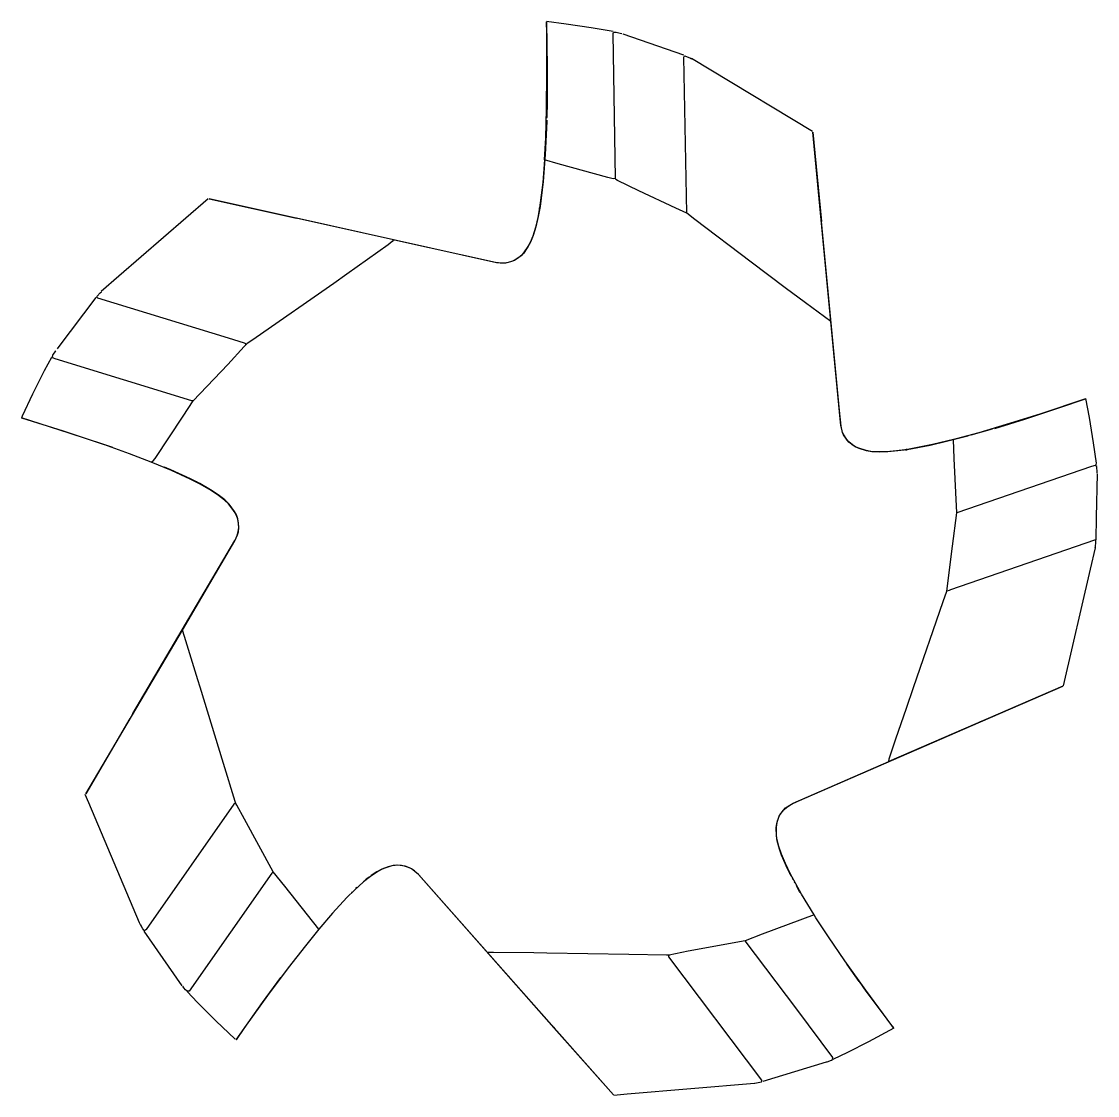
# Model space of a CAD drawing. Header units: millimetres. Extents: x -3.41 to 3.52, y -3.52 to 3.4.
import ezdxf

# ---------------------------------------------------------------- set-up
doc = ezdxf.new("R2010")
doc.units = ezdxf.units.MM
doc.linetypes.add('CONTN', pattern=[0])
doc.layers.add('FOREGROUND_LINES', color=7, linetype='CONTN')

msp = doc.modelspace()

# ---------------------------------------------------------------- linework, layer by layer
at = {"layer": 'FOREGROUND_LINES', "color": 241, "flags": 128}
for points in [[(-0.0438, 2.5078), (-0.0364, 2.6495), (-0.0305, 2.8344), (-0.0281, 3.069), (-0.0298, 3.3263), (-0.0306, 3.3973), (-0.0268, 3.1059), (-0.028, 2.8734), (-0.0295, 2.7876), (-0.0281, 2.7803), (-0.028, 2.7803)], [(0.399, 3.3338), (0.2574, 3.3585), (0.0944, 3.383), (-0.0306, 3.399)], [(0.4132, 2.3873), (0.3974, 3.3228), (0.3985, 3.3266), (0.4043, 3.331), (0.4168, 3.3296), (0.4518, 3.3213), (0.4538, 3.3194)], [(0.4132, 2.3873), (0.3985, 2.3859), (0.3629, 2.3946), (0.0433, 2.4832), (-0.0438, 2.5078)], [(-2.3078, 0.9553), (-2.3168, 0.9564), (-3.1975, 1.2254), (-3.2081, 1.2296), (-3.2138, 1.2388), (-3.2137, 1.2422), (-3.2108, 1.249), (-3.1929, 1.2778), (-3.1916, 1.2785)], [(-3.4117, 0.8451), (-3.4075, 0.8597), (-3.3413, 0.9998), (-3.2646, 1.1506), (-3.2186, 1.2364)], [(-2.5782, 0.5612), (-2.5657, 0.5694), (-2.5533, 0.5844), (-2.3729, 0.8561), (-2.3078, 0.9553)], [(2.8563, 0.7781), (2.8563, 0.7781), (3.0504, 0.8383), (3.2764, 0.9126), (3.4415, 0.9692), (3.1531, 0.8727), (2.9292, 0.8022), (2.7531, 0.7505), (2.6081, 0.711), (2.5914, 0.7068)], [(3.503, 0.5396), (3.5099, 0.5461), (3.5121, 0.5531), (3.4932, 0.6855), (3.4662, 0.8481), (3.4431, 0.9697)], [(-2.5782, 0.5612), (-2.7175, 0.6142), (-2.8837, 0.6739), (-3.1055, 0.7484), (-3.3527, 0.8268), (-3.4134, 0.8456), (-3.1451, 0.7624), (-2.9258, 0.6902), (-2.8283, 0.6566)], [(2.6119, 0.2332), (2.5962, 0.5848), (2.5914, 0.7068)], [(3.5159, 0.4896), (3.5173, 0.4969), (3.5139, 0.5308), (3.5133, 0.5319), (3.5025, 0.5384), (3.4801, 0.5318), (2.6119, 0.2332)], [(-1.792, -2.0777), (-1.8003, -2.0875), (-2.3328, -2.8467), (-2.3456, -2.8468), (-2.3561, -2.8386), (-2.3679, -2.825), (-2.3739, -2.8155)], [(-1.4976, -2.4477), (-1.7168, -2.1711), (-1.792, -2.0777)], [(1.6928, -2.3559), (1.3588, -2.4801), (1.2484, -2.5218)], [(2.1965, -3.0719), (2.2051, -3.0832), (2.1941, -3.0685), (2.025, -2.8399), (1.8904, -2.6511), (1.7855, -2.4979), (1.7043, -2.3741), (1.6928, -2.3559)], [(-1.4976, -2.4477), (-1.5849, -2.5557), (-1.6948, -2.697), (-1.828, -2.876), (-1.9759, -3.0818), (-2.0311, -3.1597), (-1.861, -2.9191), (-1.7432, -2.7584)], [(1.7733, -3.3026), (1.7766, -3.3022), (1.8051, -3.2907), (1.8109, -3.2863), (1.8143, -3.2738), (1.5817, -2.9641), (1.2484, -2.5218)], [(1.9836, -2.7848), (1.9059, -2.6763)], [(1.9842, -2.7857), (1.9836, -2.7848)], [(1.9842, -2.7857), (1.9836, -2.7848)], [(1.9842, -2.7857), (1.9836, -2.7848)], [(2.1954, -3.0704), (2.0291, -2.8475), (1.9842, -2.7857)], [(-2.0379, -3.1557), (-2.1625, -3.0373), (-2.2805, -2.9192), (-2.3463, -2.8498)], [(2.2062, -3.0846), (2.0438, -3.1726), (1.9078, -3.242), (1.8142, -3.2868)], [(2.1965, -3.0719), (2.1954, -3.0704)], [(2.1965, -3.0719), (2.1954, -3.0704)], [(2.1965, -3.0719), (2.1954, -3.0704)]]:
    msp.add_lwpolyline(points, dxfattribs=at)
at = {"layer": 'FOREGROUND_LINES', "color": 3, "flags": 128}
for points in [[(0.8541, 3.1816), (0.4622, 3.3178)], [(0.8721, 2.1641), (0.8546, 3.1688), (0.8575, 3.1776), (0.8605, 3.1785), (0.8965, 3.1635), (0.9024, 3.1597)], [(0.8721, 2.1641), (0.801, 2.1972), (0.5642, 2.3086), (0.4268, 2.3748), (0.416, 2.3813), (0.4132, 2.3873)], [(-2.9342, 1.6203), (-3.1784, 1.2974), (-3.1831, 1.2899)], [(-1.969, 1.3172), (-1.9692, 1.3225), (-1.9762, 1.3267), (-2.0791, 1.3587), (-2.9213, 1.6165), (-2.9272, 1.6225), (-2.9278, 1.6262), (-2.9263, 1.6292), (-2.9063, 1.6524), (-2.8981, 1.6579)], [(-1.969, 1.3172), (-1.978, 1.3056), (-2.0852, 1.1894), (-2.3078, 0.9553)], [(-1.9611, 1.323), (-1.9627, 1.3226)], [(-1.9611, 1.323), (-1.9627, 1.3226)], [(3.5123, 0.2065), (3.5184, 0.4864)], [(2.5474, -0.2707), (2.5836, 0.02), (2.6119, 0.2332)], [(3.5096, 0.0611), (3.5123, 0.2065)], [(3.5026, 0.0086), (3.5031, 0.0091), (3.5053, 0.0144), (3.5082, 0.0457), (3.5083, 0.0575), (3.5074, 0.0584), (3.4992, 0.0572), (2.5717, -0.2622), (2.5631, -0.2657), (2.5474, -0.2707)], [(-2.0324, -1.6385), (-2.0399, -1.6384), (-2.045, -1.6431), (-2.6099, -2.4506), (-2.6121, -2.453), (-2.618, -2.4565), (-2.6239, -2.4566), (-2.6313, -2.4464), (-2.6407, -2.4305), (-2.6448, -2.4192)], [(-1.792, -2.0777), (-1.976, -1.7396), (-2.0265, -1.6498), (-2.0324, -1.6385)], [(-2.3786, -2.8127), (-2.5885, -2.5102), (-2.6224, -2.4613)], [(1.2484, -2.5218), (0.8813, -2.5902), (0.7585, -2.6143)], [(1.3099, -3.4385), (1.3114, -3.4389), (1.3224, -3.4381), (1.3544, -3.4302), (1.3559, -3.4278), (1.3559, -3.4208), (0.7571, -2.6249), (0.756, -2.622), (0.7585, -2.6143)], [(1.7706, -3.3053), (1.3625, -3.4287)]]:
    msp.add_lwpolyline(points, dxfattribs=at)
at = {"layer": 'FOREGROUND_LINES', "color": 51, "flags": 128}
for points in [[(1.6834, 2.6906), (1.0278, 3.0854), (0.9032, 3.161)], [(1.8004, 1.4663), (1.6838, 2.6868), (1.7402, 2.1098)], [(-2.211, 2.2573), (-2.7863, 1.7581), (-2.8994, 1.6606)], [(-1.0173, 1.9917), (-2.2055, 2.2561), (-1.6411, 2.1318)], [(1.8004, 1.4663), (1.6383, 1.5868), (1.5071, 1.6845), (1.2881, 1.8487), (0.9253, 2.1228), (0.8721, 2.1641)], [(-1.0173, 1.9917), (-1.0251, 1.9811), (-1.0523, 1.9601), (-1.3182, 1.7722), (-1.4021, 1.7125), (-1.9021, 1.363), (-1.9611, 1.323)], [(-1.0105, 1.9902), (-1.0157, 1.9913)], [(-1.0105, 1.9902), (-1.0131, 1.9903), (-1.0157, 1.9913)], [(-1.9627, 1.3226), (-1.969, 1.3172)], [(3.299, -0.8793), (3.4732, -0.128), (3.5052, 0.008)], [(2.1751, -1.367), (2.1772, -1.3511), (2.2199, -1.2217), (2.2873, -1.024), (2.3326, -0.8901), (2.5239, -0.3362), (2.5474, -0.2707)], [(-2.7074, -1.083), (-2.7076, -1.0829), (-2.7146, -1.0903), (-2.9997, -1.5759), (-2.3773, -0.5212)], [(-2.0324, -1.6385), (-2.0378, -1.6258), (-2.1119, -1.3797), (-2.2622, -0.8892), (-2.2779, -0.8411), (-2.3642, -0.5625), (-2.3773, -0.5212)], [(2.7641, -1.1128), (3.2943, -0.8814), (2.1751, -1.367)], [(-2.6425, -2.428), (-2.653, -2.4068), (-2.9795, -1.6341), (-3.0024, -1.5805)], [(0.7585, -2.6143), (0.7412, -2.6156), (0.4998, -2.6103), (-0.0297, -2.6013), (-0.1121, -2.6009), (-0.3717, -2.5975), (-0.4113, -2.5972)], [(0.0157, -3.0825), (0.4002, -3.5159), (-0.4113, -2.5972)], [(1.3094, -3.4412), (0.4879, -3.5115), (0.403, -3.519)]]:
    msp.add_lwpolyline(points, dxfattribs=at)
at = {"layer": 'FOREGROUND_LINES', "color": 30, "flags": 128}
for points in [[(-0.0287, 2.7637), (-0.0299, 2.7559), (-0.0394, 2.5418), (-0.0526, 2.3676), (-0.0725, 2.2075), (-0.0842, 2.1433), (-0.0994, 2.0766), (-0.1167, 2.0204), (-0.1337, 1.978), (-0.1508, 1.9466), (-0.1804, 1.905), (-0.1901, 1.8943), (-0.2088, 1.8786), (-0.2381, 1.8603), (-0.2559, 1.853), (-0.2789, 1.8461), (-0.2991, 1.8424), (-0.3308, 1.8433), (-0.354, 1.8456), (-1.6411, 2.1318)], [(-1.6411, 2.1318), (-1.6411, 2.1318)], [(2.6844, 0.7291), (2.6751, 0.7265), (2.5452, 0.6933), (2.441, 0.6688), (2.2931, 0.6407), (2.2319, 0.6326), (2.1673, 0.6267), (2.1113, 0.6254), (2.0643, 0.6281), (2.0314, 0.6336), (1.983, 0.648), (1.9615, 0.6571), (1.9438, 0.6679), (1.9174, 0.6898), (1.905, 0.7033), (1.8831, 0.7371), (1.8768, 0.752), (1.8665, 0.7927), (1.8562, 0.8933), (1.7402, 2.1098)], [(1.7402, 2.1098), (1.7402, 2.1098)], [(2.839, 0.773), (2.8389, 0.773), (2.7015, 0.7338)], [(-2.7944, 0.6446), (-2.7944, 0.6446)], [(-2.7671, 0.6347), (-2.7671, 0.6347)], [(-2.7039, -1.0771), (-2.7035, -1.0751), (-2.6957, -1.0584), (-2.0383, 0.0563), (-2.0264, 0.0828), (-2.0166, 0.1115), (-2.0139, 0.1392), (-2.0148, 0.1702), (-2.0221, 0.2022), (-2.0291, 0.2219), (-2.0408, 0.2436), (-2.0764, 0.2904), (-2.1043, 0.3174), (-2.1459, 0.3503), (-2.1951, 0.3827), (-2.2647, 0.4226), (-2.3239, 0.4524), (-2.4505, 0.5108), (-2.4923, 0.5283)], [(2.7641, -1.1128), (2.765, -1.1086)], [(1.5446, -2.1055), (1.5425, -2.1017), (1.5124, -2.0394), (1.4836, -1.9719), (1.4691, -1.9313), (1.455, -1.8784), (1.4501, -1.8471), (1.4489, -1.7928), (1.4517, -1.7674), (1.4585, -1.7445), (1.4682, -1.7205), (1.4795, -1.7019), (1.4994, -1.6761), (1.5161, -1.6618), (1.5467, -1.6422), (1.5846, -1.6244), (2.7641, -1.1128)], [(0.0157, -3.0825), (-0.8558, -2.0962), (-0.8786, -2.0757), (-0.9, -2.0598), (-0.9138, -2.0526), (-0.9463, -2.0413), (-0.9649, -2.0378), (-0.9946, -2.0357), (-1.0191, -2.0377), (-1.0503, -2.0457), (-1.0914, -2.0609), (-1.1253, -2.0789), (-1.1605, -2.1021)], [(-1.1743, -2.1122), (-1.1795, -2.1162), (-1.197, -2.13)], [(1.5567, -2.1279), (1.5545, -2.1238)], [(1.5689, -2.1501), (1.5665, -2.1457)], [(-1.2507, -2.1768), (-1.2553, -2.181), (-1.2616, -2.1866)], [(1.6029, -2.2115), (1.5997, -2.2057), (1.5786, -2.1676)], [(0.0202, -3.0819), (0.0157, -3.0825)]]:
    msp.add_lwpolyline(points, dxfattribs=at)
at = {"layer": 'FOREGROUND_LINES', "color": 1, "flags": 128}
for points in [[(-0.0438, 2.5078), (-0.0553, 2.3611), (-0.0756, 2.1999), (-0.0876, 2.1358), (-0.1026, 2.0715), (-0.1197, 2.0168), (-0.1361, 1.9765), (-0.1507, 1.949), (-0.1794, 1.9086), (-0.1955, 1.8904), (-0.2073, 1.8807), (-0.2321, 1.8645), (-0.2496, 1.8555), (-0.2636, 1.8506), (-0.2962, 1.8425), (-0.319, 1.842), (-0.3591, 1.846), (-1.0105, 1.9902)], [(-0.0778, 2.1851), (-0.0777, 2.1856), (-0.0778, 2.1851)], [(-0.0772, 2.1847), (-0.0771, 2.1853), (-0.0772, 2.1847)], [(-0.0769, 2.1918), (-0.0767, 2.1927), (-0.0769, 2.1918)], [(-0.0767, 2.1917), (-0.0765, 2.1928), (-0.0767, 2.1917)], [(-0.0766, 2.1843), (-0.0741, 2.199), (-0.0746, 2.1962)], [(-0.0766, 2.1843), (-0.0746, 2.1962)], [(-0.0764, 2.1925), (-0.0763, 2.1933), (-0.0764, 2.1925)], [(-0.0761, 2.1958), (-0.0759, 2.1972), (-0.0761, 2.1958)], [(-0.0761, 2.1925), (-0.0759, 2.1938), (-0.0761, 2.1925)], [(-0.076, 2.1954), (-0.0754, 2.1991), (-0.076, 2.1954)], [(-0.0758, 2.1956), (-0.0756, 2.1971), (-0.0758, 2.1956)], [(-0.0756, 2.1959), (-0.0754, 2.1972), (-0.0756, 2.1959)], [(-0.0756, 2.1943), (-0.0755, 2.1947), (-0.0756, 2.1943)], [(-0.0754, 2.1961), (-0.0752, 2.1972), (-0.0754, 2.1961)], [(-0.0753, 2.1958), (-0.0747, 2.199), (-0.0753, 2.1958)], [(-0.0751, 2.196), (-0.0749, 2.1971), (-0.0751, 2.196)], [(-0.0749, 2.1962), (-0.0747, 2.1971), (-0.0749, 2.1962)], [(-0.0747, 2.1963), (-0.0746, 2.1971), (-0.0747, 2.1963)], [(-0.0743, 2.1965), (-0.0744, 2.1964), (-0.074, 2.1985), (-0.0743, 2.1965)], [(-1.0157, 1.9913), (-1.0173, 1.9917)], [(-0.2937, 1.8421), (-0.2952, 1.8419)], [(-0.2937, 1.8421), (-0.2952, 1.8419)], [(-0.2937, 1.8421), (-0.2952, 1.8419)], [(-0.2937, 1.8421), (-0.2952, 1.8419)], [(-0.2952, 1.842), (-0.2952, 1.842)], [(-0.2952, 1.842), (-0.2952, 1.842)], [(-0.2952, 1.842), (-0.2952, 1.842)], [(-0.2952, 1.842), (-0.2952, 1.842)], [(-0.2952, 1.842), (-0.2952, 1.842)], [(-0.2952, 1.842), (-0.2952, 1.842)], [(-0.2952, 1.842), (-0.2952, 1.8419)], [(-0.2952, 1.8419), (-0.2952, 1.8419)], [(-0.2952, 1.8419), (-0.2952, 1.8419)], [(-0.2952, 1.8419), (-0.2952, 1.8419)], [(-0.2952, 1.8419), (-0.2952, 1.8419)], [(-0.2952, 1.8419), (-0.2952, 1.8419)], [(-0.2952, 1.8419), (-0.2952, 1.8419)], [(-0.2952, 1.8419), (-0.2949, 1.842), (-0.2952, 1.8419)], [(-0.2952, 1.8419), (-0.2949, 1.842), (-0.2952, 1.8419)], [(-0.2952, 1.8419), (-0.2952, 1.8419)], [(-0.2952, 1.8419), (-0.2952, 1.8419)], [(-0.2952, 1.8419), (-0.2952, 1.8419)], [(-0.2952, 1.8419), (-0.2952, 1.8419)], [(-0.2952, 1.8419), (-0.2952, 1.8419)], [(-0.2952, 1.8419), (-0.2952, 1.8419)], [(-0.2952, 1.8419), (-0.2952, 1.8419)], [(-0.2952, 1.8419), (-0.2952, 1.8419)], [(-0.2952, 1.8419), (-0.2952, 1.8419)], [(-0.2952, 1.8419), (-0.2952, 1.8419)], [(-0.2952, 1.8419), (-0.2952, 1.8419)], [(-0.2952, 1.8419), (-0.2952, 1.8419)], [(-0.2952, 1.8419), (-0.2952, 1.8419)], [(-0.2952, 1.8419), (-0.2952, 1.8419)], [(-0.2952, 1.8419), (-0.2952, 1.8419)], [(-0.2952, 1.8419), (-0.2952, 1.8419)], [(-0.2952, 1.8419), (-0.2952, 1.8419)], [(-0.2952, 1.8419), (-0.2952, 1.8419)], [(-0.2952, 1.8419), (-0.2952, 1.8419)], [(-0.2952, 1.8419), (-0.2952, 1.8419)], [(-0.2952, 1.8419), (-0.2952, 1.8419)], [(-0.2952, 1.8419), (-0.2952, 1.8419)], [(-0.2952, 1.8419), (-0.2952, 1.8419)], [(-0.2952, 1.8419), (-0.2952, 1.8419)], [(-0.2952, 1.8419), (-0.2952, 1.8419)], [(-0.2952, 1.8419), (-0.2952, 1.8419)], [(-0.2952, 1.8419), (-0.2952, 1.8419)], [(-0.2952, 1.8419), (-0.2952, 1.8419)], [(-0.2952, 1.8419), (-0.2952, 1.8419)], [(-0.2952, 1.8419), (-0.2952, 1.8419)], [(-0.2952, 1.8419), (-0.2952, 1.8419)], [(-0.2952, 1.8419), (-0.2952, 1.8419)], [(-0.2952, 1.8419), (-0.2952, 1.8419)], [(-0.2952, 1.8419), (-0.2952, 1.8419)], [(-0.2952, 1.8419), (-0.2952, 1.8419)], [(-0.2952, 1.8419), (-0.2952, 1.8419)], [(-0.2952, 1.8419), (-0.2952, 1.8419)], [(-0.2952, 1.8419), (-0.2952, 1.8419)], [(-0.2952, 1.8419), (-0.2952, 1.8419)], [(-0.2952, 1.8419), (-0.2952, 1.8419)], [(-0.2952, 1.8419), (-0.2952, 1.8419)], [(-0.2952, 1.8419), (-0.2952, 1.8419)], [(-0.2952, 1.8419), (-0.2952, 1.8419)], [(-0.2952, 1.8419), (-0.2952, 1.8419)], [(-0.2952, 1.8419), (-0.2952, 1.8419)], [(-0.2952, 1.8419), (-0.2952, 1.8419)], [(-0.2952, 1.8419), (-0.2952, 1.8419)], [(-0.2952, 1.8419), (-0.2952, 1.8419)], [(-0.2952, 1.8419), (-0.2952, 1.8419)], [(-0.2952, 1.8419), (-0.2952, 1.8419)], [(-0.2952, 1.8419), (-0.2952, 1.8419)], [(-0.2952, 1.8419), (-0.2952, 1.8419)], [(-0.2952, 1.8419), (-0.2952, 1.8419)], [(-0.2952, 1.8419), (-0.2952, 1.8419)], [(-0.2952, 1.8419), (-0.2952, 1.8419)], [(-0.2952, 1.8419), (-0.2952, 1.8419)], [(-0.2952, 1.8419), (-0.2952, 1.8419)], [(-0.2952, 1.8419), (-0.2952, 1.8419)], [(-0.2952, 1.8419), (-0.2952, 1.8419)], [(-0.2952, 1.8419), (-0.2952, 1.8419)], [(-0.2952, 1.8419), (-0.2952, 1.8419)], [(-0.2952, 1.8419), (-0.2952, 1.8419)], [(-0.2952, 1.8419), (-0.2952, 1.8419)], [(-0.2952, 1.8419), (-0.2952, 1.8419)], [(-0.2952, 1.8419), (-0.2952, 1.8419)], [(-0.2952, 1.8419), (-0.2952, 1.8419)], [(-0.2952, 1.8419), (-0.2952, 1.8419)], [(-0.2952, 1.8419), (-0.2952, 1.8419)], [(-0.2952, 1.8419), (-0.2952, 1.8419)], [(-0.2952, 1.8419), (-0.2952, 1.8419)], [(-0.2952, 1.8419), (-0.2952, 1.8419)], [(-0.2952, 1.8419), (-0.2952, 1.8419)], [(-0.2952, 1.8419), (-0.2952, 1.8419)], [(-0.2952, 1.8419), (-0.2952, 1.8419)], [(-0.2952, 1.8419), (-0.2952, 1.8419)], [(-0.2952, 1.8419), (-0.2952, 1.8419)], [(-0.2952, 1.8419), (-0.2952, 1.8419)], [(-0.2952, 1.8419), (-0.2952, 1.8419)], [(-0.2952, 1.8419), (-0.2952, 1.8419)], [(-0.2952, 1.8419), (-0.2952, 1.8419)], [(-0.2952, 1.8419), (-0.2952, 1.8419)], [(-0.2952, 1.8419), (-0.2952, 1.8419)], [(-0.2952, 1.8419), (-0.2952, 1.8419)], [(-0.2952, 1.8419), (-0.2952, 1.8419)], [(-0.2952, 1.8419), (-0.2952, 1.8419)], [(-0.2952, 1.8419), (-0.2952, 1.8419)], [(-0.2952, 1.8419), (-0.2952, 1.8419)], [(-0.2952, 1.8419), (-0.2952, 1.8419)], [(-0.2952, 1.8419), (-0.2952, 1.8419)], [(-0.2952, 1.8419), (-0.2952, 1.8419)], [(-0.2952, 1.8419), (-0.2952, 1.8419)], [(-0.2952, 1.8419), (-0.2952, 1.8419)], [(-0.2952, 1.8419), (-0.2952, 1.8419)], [(-0.2952, 1.8419), (-0.2952, 1.8419)], [(-0.2952, 1.8419), (-0.2952, 1.8419)], [(-0.2952, 1.8419), (-0.2952, 1.8419)], [(-0.2952, 1.8419), (-0.2952, 1.8419)], [(-0.2952, 1.8419), (-0.2952, 1.8419)], [(-0.2952, 1.8419), (-0.2952, 1.8419)], [(-0.2952, 1.8419), (-0.2952, 1.8419)], [(-0.2952, 1.8419), (-0.2952, 1.8419)], [(-0.2952, 1.8419), (-0.2952, 1.8419)], [(-0.2952, 1.8419), (-0.2952, 1.8419)], [(-0.2952, 1.8419), (-0.2952, 1.8419)], [(-0.2952, 1.8419), (-0.2952, 1.8419)], [(-0.2952, 1.8419), (-0.2952, 1.8419)], [(-0.2952, 1.8419), (-0.2952, 1.8419)], [(-0.2952, 1.8419), (-0.2952, 1.8419)], [(-0.2952, 1.8419), (-0.2952, 1.8419)], [(-0.2952, 1.8419), (-0.2952, 1.8419)], [(-0.2952, 1.8419), (-0.2952, 1.8419)], [(-0.2952, 1.8419), (-0.2952, 1.8419)], [(-0.2952, 1.8419), (-0.2952, 1.8419)], [(-0.2952, 1.8419), (-0.2952, 1.8419)], [(-0.2952, 1.8419), (-0.2952, 1.8419)], [(-0.2952, 1.8419), (-0.2952, 1.8419)], [(-0.2952, 1.8419), (-0.2952, 1.8419)], [(-0.2952, 1.8419), (-0.2952, 1.8419)], [(-0.2952, 1.8419), (-0.2952, 1.8419)], [(-0.2952, 1.8419), (-0.2952, 1.8419)], [(2.5914, 0.7068), (2.4546, 0.6738), (2.2942, 0.6428), (2.2234, 0.6335), (2.1599, 0.628), (2.1046, 0.6272), (2.0587, 0.6303), (2.0289, 0.6353), (1.9808, 0.6499), (1.9598, 0.6592), (1.9401, 0.6715), (1.9158, 0.6924), (1.9028, 0.7064), (1.8833, 0.7367), (1.876, 0.7531), (1.8655, 0.797), (1.8564, 0.8839), (1.8004, 1.4663)], [(1.8769, 0.7492), (1.8768, 0.7492)], [(1.8768, 0.7492), (1.8768, 0.7492)], [(1.8768, 0.7492), (1.8768, 0.7492)], [(1.8768, 0.7492), (1.8768, 0.7492)], [(1.8768, 0.7492), (1.8768, 0.7492)], [(1.8768, 0.7492), (1.8768, 0.7492)], [(1.8768, 0.7492), (1.8768, 0.7492)], [(1.8768, 0.7492), (1.8768, 0.7492)], [(1.8768, 0.7492), (1.8768, 0.7491)], [(1.8768, 0.7491), (1.8768, 0.7491)], [(1.8768, 0.7491), (1.8768, 0.7491)], [(1.8768, 0.7491), (1.8768, 0.7491)], [(1.8768, 0.7491), (1.8768, 0.7491)], [(1.8768, 0.7491), (1.8768, 0.7491)], [(1.8768, 0.7491), (1.8768, 0.7491)], [(1.8768, 0.7491), (1.8768, 0.7491)], [(1.8768, 0.7491), (1.8768, 0.7491)], [(1.8768, 0.7491), (1.8768, 0.7491)], [(1.8768, 0.7491), (1.8768, 0.7491)], [(1.8768, 0.7491), (1.8768, 0.7491)], [(1.8768, 0.7491), (1.8768, 0.7491)], [(1.8768, 0.7491), (1.8768, 0.7491)], [(1.8768, 0.7491), (1.8768, 0.7491)], [(1.8768, 0.7491), (1.8768, 0.7491)], [(1.8768, 0.7491), (1.8768, 0.7491)], [(1.8768, 0.7491), (1.8768, 0.7491)], [(1.8768, 0.7491), (1.8768, 0.7491)], [(1.8768, 0.7491), (1.8768, 0.7491)], [(1.8768, 0.7491), (1.8768, 0.7491)], [(1.8768, 0.7491), (1.8768, 0.7491)], [(1.8768, 0.7491), (1.8768, 0.7491)], [(1.8768, 0.7491), (1.8768, 0.7491)], [(1.8768, 0.7491), (1.8768, 0.7491)], [(1.8768, 0.7491), (1.8768, 0.7491)], [(1.8768, 0.7491), (1.8768, 0.7491)], [(1.8768, 0.7491), (1.8768, 0.7491)], [(1.8768, 0.7491), (1.8768, 0.7491)], [(1.8774, 0.7474), (1.8769, 0.7493)], [(1.8769, 0.7493), (1.8769, 0.7493)], [(1.8769, 0.7493), (1.8769, 0.7493)], [(1.8769, 0.7493), (1.8769, 0.7493)], [(1.8769, 0.7493), (1.8769, 0.7493)], [(1.8769, 0.7493), (1.8769, 0.7493)], [(1.8769, 0.7493), (1.8769, 0.7493)], [(1.8769, 0.7493), (1.8769, 0.7493)], [(1.8769, 0.7493), (1.8769, 0.7493)], [(1.8769, 0.7493), (1.8769, 0.7493)], [(1.8769, 0.7493), (1.8769, 0.7493)], [(1.8769, 0.7493), (1.8769, 0.7493)], [(1.8769, 0.7493), (1.8769, 0.7493)], [(1.8769, 0.7493), (1.8769, 0.7493)], [(1.8769, 0.7493), (1.8769, 0.7493)], [(1.8769, 0.7493), (1.8769, 0.7493)], [(1.8769, 0.7493), (1.8769, 0.7493)], [(1.8769, 0.7493), (1.8769, 0.7493)], [(1.8769, 0.7493), (1.8769, 0.7493)], [(1.8769, 0.7493), (1.8769, 0.7493)], [(1.8769, 0.7493), (1.8769, 0.7492)], [(1.8769, 0.7492), (1.8769, 0.7492)], [(1.8769, 0.7492), (1.8769, 0.7492)], [(1.8769, 0.7492), (1.8769, 0.7492)], [(1.8769, 0.7492), (1.8769, 0.7492)], [(1.8769, 0.7492), (1.8769, 0.7492)], [(1.8769, 0.7492), (1.8769, 0.7492)], [(1.8769, 0.7492), (1.8769, 0.7492)], [(1.8769, 0.7492), (1.8769, 0.7492)], [(1.8769, 0.7492), (1.8769, 0.7492)], [(1.8769, 0.7492), (1.8769, 0.7492)], [(1.8769, 0.7492), (1.8769, 0.7492)], [(1.8769, 0.7492), (1.8769, 0.7492)], [(1.8769, 0.7492), (1.8769, 0.7492)], [(1.8769, 0.7492), (1.8769, 0.7492)], [(1.8769, 0.7492), (1.8769, 0.7492)], [(1.8769, 0.7492), (1.8769, 0.7492)], [(1.8769, 0.7492), (1.8769, 0.7492)], [(1.8769, 0.7492), (1.8769, 0.7492)], [(1.8769, 0.7492), (1.8769, 0.7492)], [(1.8769, 0.7492), (1.8769, 0.7492)], [(1.8769, 0.7492), (1.8769, 0.7492)], [(1.8769, 0.7492), (1.8769, 0.7492)], [(1.8769, 0.7492), (1.8769, 0.7492)], [(1.8769, 0.7492), (1.8769, 0.7492)], [(1.8769, 0.7492), (1.8769, 0.7492)], [(1.8769, 0.7492), (1.8769, 0.7492)], [(1.8775, 0.7474), (1.877, 0.7493)], [(1.8774, 0.7474), (1.877, 0.7493)], [(1.877, 0.7493), (1.877, 0.7493)], [(1.8774, 0.7474), (1.8774, 0.7474)], [(1.8774, 0.7474), (1.8774, 0.7474)], [(1.8774, 0.7474), (1.8774, 0.7474)], [(1.8774, 0.7474), (1.8774, 0.7474)], [(1.8775, 0.7473), (1.8775, 0.7474)], [(1.8775, 0.7474), (1.8775, 0.7474)], [(1.8775, 0.7474), (1.8775, 0.7474)], [(1.8775, 0.7474), (1.8775, 0.7474)], [(1.8775, 0.7474), (1.8775, 0.7474)], [(1.8775, 0.7474), (1.8775, 0.7474)], [(1.8775, 0.7474), (1.8775, 0.7474)], [(1.8775, 0.7474), (1.8775, 0.7474)], [(1.8776, 0.7473), (1.8775, 0.7473)], [(1.8775, 0.7473), (1.8775, 0.7473)], [(1.8775, 0.7473), (1.8775, 0.7473)], [(1.8775, 0.7473), (1.8775, 0.7473)], [(1.8775, 0.7473), (1.8775, 0.7473)], [(1.8775, 0.7473), (1.8775, 0.7473)], [(1.8775, 0.7473), (1.8775, 0.7473)], [(1.8775, 0.7473), (1.8775, 0.7473)], [(1.8775, 0.7473), (1.8775, 0.7473)], [(1.8775, 0.7473), (1.8775, 0.7473)], [(1.8775, 0.7473), (1.8775, 0.7473)], [(1.8775, 0.7473), (1.8775, 0.7473)], [(1.8775, 0.7473), (1.8775, 0.7473)], [(1.8775, 0.7473), (1.8775, 0.7473)], [(1.8775, 0.7473), (1.8775, 0.7473)], [(1.8775, 0.7473), (1.8775, 0.7473)], [(1.8775, 0.7473), (1.8775, 0.7473)], [(1.8775, 0.7473), (1.8775, 0.7473)], [(1.8775, 0.7473), (1.8775, 0.7473)], [(1.8775, 0.7473), (1.8775, 0.7473)], [(1.8775, 0.7473), (1.8775, 0.7473)], [(1.8775, 0.7473), (1.8775, 0.7473)], [(1.8775, 0.7473), (1.8775, 0.7473)], [(1.8776, 0.7473), (1.8776, 0.7473)], [(1.8776, 0.7473), (1.8776, 0.7473)], [(1.8776, 0.7473), (1.8776, 0.7473)], [(1.8776, 0.7473), (1.8776, 0.7473)], [(1.8776, 0.7473), (1.8776, 0.7473)], [(1.8776, 0.7473), (1.8776, 0.7473)], [(1.8776, 0.7473), (1.8776, 0.7473)], [(1.8776, 0.7473), (1.8776, 0.7473)], [(1.8776, 0.7473), (1.8776, 0.7473)], [(1.8776, 0.7473), (1.8776, 0.7473)], [(1.8776, 0.7473), (1.8776, 0.7473)], [(1.8776, 0.7473), (1.8776, 0.7473)], [(1.8776, 0.7473), (1.8776, 0.7473)], [(1.8776, 0.7473), (1.8776, 0.7473)], [(1.8776, 0.7473), (1.8776, 0.7473)], [(1.8776, 0.7473), (1.8776, 0.7473)], [(1.8776, 0.7473), (1.8776, 0.7473)], [(1.8776, 0.7473), (1.8776, 0.7473)], [(1.8776, 0.7473), (1.8776, 0.7473)], [(1.8776, 0.7473), (1.8776, 0.7473)], [(2.2801, 0.639), (2.2805, 0.639), (2.2801, 0.639)], [(2.2803, 0.6393), (2.2806, 0.6394), (2.2803, 0.6393)], [(2.2804, 0.6395), (2.2808, 0.6395), (2.2804, 0.6395)], [(2.2807, 0.6399), (2.2809, 0.6399), (2.2807, 0.6399)], [(2.2808, 0.64), (2.2811, 0.6401), (2.2808, 0.64)], [(2.281, 0.6402), (2.2812, 0.6403), (2.281, 0.6402)], [(2.2811, 0.6404), (2.2813, 0.6404), (2.2811, 0.6404)], [(2.2812, 0.6406), (2.2814, 0.6406), (2.2812, 0.6406)], [(2.2813, 0.6408), (2.2815, 0.6408), (2.2813, 0.6408)], [(2.2904, 0.6412), (2.2851, 0.6404), (2.2904, 0.6412)], [(2.2906, 0.641), (2.2852, 0.6403), (2.2906, 0.641)], [(2.2908, 0.6409), (2.2852, 0.6401), (2.2908, 0.6409)], [(2.2909, 0.6407), (2.2853, 0.64), (2.2909, 0.6407)], [(2.2915, 0.6407), (2.2854, 0.6398), (2.2915, 0.6407)], [(2.2916, 0.6405), (2.2855, 0.6397), (2.2916, 0.6405)], [(2.2892, 0.6418), (2.2864, 0.6415), (2.2892, 0.6418)], [(2.2897, 0.6417), (2.2868, 0.6413), (2.2897, 0.6417)], [(2.2899, 0.6416), (2.287, 0.6412), (2.2899, 0.6416)], [(2.2901, 0.6415), (2.287, 0.641), (2.2901, 0.6415)], [(-2.3773, -0.5212), (-2.0391, 0.0537), (-2.0217, 0.0935), (-2.0164, 0.1122), (-2.014, 0.1369), (-2.0147, 0.1655), (-2.0208, 0.1951), (-2.0256, 0.2113), (-2.0363, 0.234), (-2.0578, 0.265), (-2.08, 0.2922), (-2.1057, 0.3165), (-2.1443, 0.3469), (-2.1913, 0.3783), (-2.2657, 0.4211), (-2.326, 0.4512), (-2.4467, 0.507), (-2.5782, 0.5612)], [(-2.2746, 0.4263), (-2.2871, 0.4329), (-2.2847, 0.4316)], [(-2.2742, 0.427), (-2.2867, 0.4336), (-2.2842, 0.4322)], [(-2.2848, 0.4313), (-2.2848, 0.4313)], [(-2.2746, 0.4263), (-2.2847, 0.4316)], [(-2.2847, 0.4314), (-2.2847, 0.4314)], [(-2.2846, 0.4317), (-2.2846, 0.4317)], [(-2.2845, 0.4318), (-2.2845, 0.4318)], [(-2.2844, 0.432), (-2.2844, 0.432)], [(-2.2843, 0.4321), (-2.2843, 0.4321)], [(-2.2742, 0.427), (-2.2842, 0.4322)], [(-2.2841, 0.4324), (-2.2841, 0.4324)], [(-2.284, 0.4325), (-2.284, 0.4325)], [(-2.2839, 0.4327), (-2.2839, 0.4327)], [(-2.2741, 0.4271), (-2.2741, 0.4271)], [(-2.0161, 0.1095), (-2.0158, 0.1108)], [(-2.0161, 0.1095), (-2.0158, 0.1108)], [(-2.0161, 0.1095), (-2.0158, 0.1108)], [(-2.0161, 0.1095), (-2.0158, 0.1108)], [(-2.0161, 0.1095), (-2.0158, 0.1108)], [(-2.016, 0.1095), (-2.0161, 0.1095)], [(-2.016, 0.1095), (-2.0161, 0.1095)], [(-2.0161, 0.1095), (-2.0161, 0.1095)], [(-2.0161, 0.1095), (-2.0161, 0.1095)], [(-2.0161, 0.1095), (-2.0161, 0.1095)], [(-2.0161, 0.1095), (-2.0161, 0.1095)], [(-2.0161, 0.1095), (-2.0161, 0.1095)], [(-2.0161, 0.1095), (-2.0161, 0.1095)], [(-2.0161, 0.1095), (-2.0161, 0.1095)], [(-2.0161, 0.1095), (-2.0161, 0.1095)], [(-2.0161, 0.1095), (-2.0161, 0.1095)], [(-2.0161, 0.1095), (-2.0161, 0.1095)], [(-2.0161, 0.1095), (-2.0161, 0.1095)], [(-2.0161, 0.1095), (-2.0161, 0.1095)], [(-2.0161, 0.1095), (-2.0161, 0.1095)], [(-2.0161, 0.1095), (-2.0161, 0.1095)], [(-2.0161, 0.1095), (-2.0161, 0.1095)], [(-2.0161, 0.1095), (-2.0161, 0.1095)], [(-2.0161, 0.1095), (-2.0161, 0.1095)], [(-2.0161, 0.1095), (-2.0161, 0.1095)], [(-2.0161, 0.1095), (-2.0161, 0.1095)], [(-2.0161, 0.1095), (-2.0161, 0.1095)], [(-2.0161, 0.1095), (-2.0161, 0.1095)], [(-2.0161, 0.1095), (-2.0161, 0.1095)], [(-2.0161, 0.1095), (-2.0161, 0.1095)], [(-2.0161, 0.1095), (-2.0161, 0.1095)], [(-2.0161, 0.1095), (-2.0161, 0.1095)], [(-2.0161, 0.1095), (-2.0161, 0.1095)], [(-2.0161, 0.1095), (-2.0161, 0.1095)], [(-2.0161, 0.1095), (-2.0161, 0.1095)], [(-2.0161, 0.1095), (-2.0161, 0.1095)], [(-2.0161, 0.1095), (-2.0161, 0.1095)], [(-2.0161, 0.1095), (-2.0161, 0.1095)], [(-2.0161, 0.1095), (-2.0161, 0.1095)], [(-2.0161, 0.1095), (-2.0161, 0.1095)], [(-2.0161, 0.1095), (-2.0161, 0.1095)], [(-2.0161, 0.1095), (-2.0161, 0.1095)], [(-2.0161, 0.1095), (-2.0161, 0.1095)], [(-2.0161, 0.1095), (-2.0161, 0.1095)], [(-2.0161, 0.1095), (-2.0161, 0.1095)], [(-2.0161, 0.1095), (-2.0161, 0.1095)], [(-2.0161, 0.1095), (-2.0161, 0.1095)], [(-2.0161, 0.1095), (-2.0161, 0.1095)], [(-2.0161, 0.1095), (-2.0161, 0.1095)], [(-2.0161, 0.1095), (-2.0161, 0.1095)], [(-2.0161, 0.1095), (-2.0161, 0.1095)], [(-2.0161, 0.1095), (-2.0161, 0.1095)], [(-2.0161, 0.1095), (-2.0161, 0.1094)], [(-2.0161, 0.1094), (-2.0161, 0.1094)], [(-2.0161, 0.1094), (-2.0161, 0.1094)], [(-2.0161, 0.1094), (-2.0161, 0.1094)], [(-2.0161, 0.1094), (-2.0161, 0.1094)], [(-2.0161, 0.1094), (-2.0161, 0.1094)], [(-2.0161, 0.1094), (-2.0161, 0.1094)], [(-2.0161, 0.1094), (-2.0161, 0.1094)], [(-2.0161, 0.1094), (-2.0161, 0.1094)], [(-2.0161, 0.1094), (-2.0161, 0.1094)], [(-2.0161, 0.1094), (-2.0161, 0.1094)], [(-2.0161, 0.1094), (-2.0161, 0.1094)], [(-2.0161, 0.1094), (-2.0161, 0.1094)], [(-2.0161, 0.1094), (-2.0161, 0.1094)], [(-2.0161, 0.1094), (-2.0161, 0.1094)], [(-2.0161, 0.1094), (-2.0161, 0.1094)], [(-2.0161, 0.1094), (-2.0161, 0.1094)], [(-2.0161, 0.1094), (-2.0161, 0.1094)], [(-2.0161, 0.1094), (-2.0161, 0.1094)], [(-2.0161, 0.1094), (-2.0161, 0.1094)], [(-2.0161, 0.1094), (-2.0161, 0.1094)], [(-2.0161, 0.1094), (-2.0161, 0.1094)], [(-2.0161, 0.1094), (-2.0161, 0.1094)], [(-2.0161, 0.1094), (-2.0161, 0.1094)], [(-2.0161, 0.1094), (-2.0161, 0.1094)], [(-2.0161, 0.1094), (-2.0161, 0.1094)], [(-2.0161, 0.1094), (-2.0161, 0.1094)], [(-2.0161, 0.1094), (-2.0161, 0.1094)], [(-2.0161, 0.1094), (-2.0161, 0.1094)], [(-2.0161, 0.1094), (-2.0161, 0.1094)], [(-2.0161, 0.1094), (-2.0161, 0.1094)], [(-2.0161, 0.1094), (-2.0161, 0.1094)], [(-2.0161, 0.1094), (-2.0161, 0.1094)], [(-2.0161, 0.1094), (-2.0161, 0.1094)], [(-2.0161, 0.1094), (-2.0161, 0.1094)], [(-2.0161, 0.1094), (-2.0161, 0.1094)], [(-2.0161, 0.1094), (-2.0161, 0.1094)], [(-2.0161, 0.1094), (-2.0161, 0.1094)], [(-2.0161, 0.1094), (-2.0161, 0.1094)], [(-2.0161, 0.1094), (-2.0161, 0.1094)], [(-2.016, 0.1096), (-2.0158, 0.1108)], [(-2.016, 0.1096), (-2.0158, 0.1108)], [(-2.016, 0.1096), (-2.0158, 0.1108)], [(-2.016, 0.1096), (-2.0158, 0.1108)], [(-2.016, 0.1096), (-2.0158, 0.1108)], [(-2.016, 0.1096), (-2.0158, 0.1108)], [(-2.016, 0.1096), (-2.0158, 0.1108)], [(-2.016, 0.1096), (-2.0158, 0.1108)], [(-2.016, 0.1095), (-2.0158, 0.1108)], [(-2.016, 0.1095), (-2.0158, 0.1108)], [(-2.016, 0.1095), (-2.0158, 0.1108)], [(-2.016, 0.1095), (-2.0158, 0.1108)], [(-2.016, 0.1095), (-2.0158, 0.1108)], [(-2.016, 0.1096), (-2.016, 0.1096)], [(-2.016, 0.1096), (-2.016, 0.1096)], [(-2.016, 0.1096), (-2.016, 0.1096)], [(-2.016, 0.1096), (-2.016, 0.1096)], [(-2.016, 0.1096), (-2.016, 0.1096)], [(-2.016, 0.1096), (-2.016, 0.1096)], [(-2.016, 0.1096), (-2.016, 0.1096)], [(-2.016, 0.1096), (-2.016, 0.1096)], [(-2.016, 0.1096), (-2.016, 0.1096)], [(-2.016, 0.1096), (-2.016, 0.1096)], [(-2.016, 0.1096), (-2.016, 0.1096)], [(-2.016, 0.1096), (-2.016, 0.1096)], [(-2.016, 0.1096), (-2.016, 0.1096)], [(-2.016, 0.1096), (-2.016, 0.1096)], [(-2.016, 0.1096), (-2.016, 0.1096)], [(-2.016, 0.1096), (-2.016, 0.1096)], [(-2.016, 0.1096), (-2.016, 0.1096)], [(-2.016, 0.1096), (-2.016, 0.1096)], [(-2.016, 0.1096), (-2.016, 0.1096)], [(-2.016, 0.1096), (-2.016, 0.1096)], [(-2.016, 0.1096), (-2.016, 0.1096)], [(-2.016, 0.1096), (-2.016, 0.1096)], [(-2.016, 0.1096), (-2.016, 0.1096)], [(-2.016, 0.1096), (-2.016, 0.1096)], [(-2.016, 0.1096), (-2.016, 0.1096)], [(-2.016, 0.1096), (-2.016, 0.1096)], [(-2.016, 0.1096), (-2.016, 0.1096)], [(-2.016, 0.1096), (-2.016, 0.1096)], [(-2.016, 0.1096), (-2.016, 0.1096)], [(-2.016, 0.1096), (-2.016, 0.1096)], [(-2.016, 0.1096), (-2.016, 0.1096)], [(-2.016, 0.1096), (-2.016, 0.1096)], [(-2.016, 0.1096), (-2.016, 0.1096)], [(-2.016, 0.1096), (-2.016, 0.1096)], [(-2.016, 0.1096), (-2.016, 0.1096)], [(-2.016, 0.1096), (-2.016, 0.1096)], [(-2.016, 0.1096), (-2.016, 0.1096)], [(-2.016, 0.1096), (-2.016, 0.1096)], [(-2.016, 0.1096), (-2.016, 0.1096)], [(-2.016, 0.1096), (-2.016, 0.1096)], [(-2.016, 0.1096), (-2.016, 0.1096)], [(-2.016, 0.1096), (-2.016, 0.1096)], [(-2.016, 0.1096), (-2.016, 0.1096)], [(-2.016, 0.1096), (-2.016, 0.1096)], [(-2.016, 0.1096), (-2.016, 0.1096)], [(-2.016, 0.1096), (-2.016, 0.1096)], [(-2.016, 0.1096), (-2.016, 0.1096)], [(-2.016, 0.1096), (-2.016, 0.1095)], [(-2.016, 0.1095), (-2.016, 0.1095)], [(-2.016, 0.1095), (-2.016, 0.1095)], [(-2.016, 0.1095), (-2.016, 0.1095)], [(-2.016, 0.1095), (-2.016, 0.1095)], [(-2.016, 0.1095), (-2.016, 0.1095)], [(-2.016, 0.1095), (-2.016, 0.1095)], [(-2.016, 0.1095), (-2.016, 0.1095)], [(-2.016, 0.1095), (-2.016, 0.1095)], [(-2.016, 0.1095), (-2.016, 0.1095)], [(-2.016, 0.1095), (-2.016, 0.1095)], [(-2.016, 0.1095), (-2.016, 0.1095)], [(-2.016, 0.1095), (-2.016, 0.1095)], [(-2.016, 0.1095), (-2.016, 0.1095)], [(-2.016, 0.1095), (-2.016, 0.1095)], [(-2.016, 0.1095), (-2.016, 0.1095)], [(-2.016, 0.1095), (-2.016, 0.1095)], [(-2.016, 0.1095), (-2.016, 0.1095)], [(-2.016, 0.1095), (-2.016, 0.1095)], [(-2.0158, 0.1108), (-2.0158, 0.1108)], [(-2.0158, 0.1108), (-2.0158, 0.1108)], [(-2.0158, 0.1108), (-2.0158, 0.1108)], [(-2.0158, 0.1108), (-2.0158, 0.1108)], [(-2.0158, 0.1108), (-2.0158, 0.1108)], [(-2.0158, 0.1108), (-2.0158, 0.1108)], [(-2.0158, 0.1108), (-2.0158, 0.1108)], [(-2.0158, 0.1108), (-2.0158, 0.1108)], [(-2.0158, 0.1108), (-2.0158, 0.1108)], [(-2.0158, 0.1108), (-2.0158, 0.1108)], [(-2.0158, 0.1108), (-2.0158, 0.1108)], [(1.6928, -2.3559), (1.6115, -2.2229), (1.5377, -2.0881), (1.5078, -2.0248), (1.4828, -1.965), (1.4659, -1.9145), (1.4558, -1.8744), (1.4512, -1.8435), (1.4501, -1.7953), (1.4518, -1.7731), (1.4571, -1.7498), (1.4709, -1.7164), (1.4767, -1.7062), (1.4935, -1.6834), (1.5088, -1.6671), (1.5357, -1.6485), (1.5588, -1.6353), (2.1751, -1.367)], [(1.5056, -1.6687), (1.5056, -1.6687)], [(1.5056, -1.6687), (1.5056, -1.6687)], [(1.5056, -1.6687), (1.5056, -1.6687)], [(1.5056, -1.6687), (1.5056, -1.6687)], [(1.5056, -1.6687), (1.5056, -1.6687)], [(1.5056, -1.6687), (1.5056, -1.6687)], [(1.5056, -1.6687), (1.5056, -1.6687)], [(1.5056, -1.6687), (1.5056, -1.6687)], [(1.5056, -1.6687), (1.5056, -1.6687)], [(1.5056, -1.6687), (1.5056, -1.6687)], [(1.5056, -1.6687), (1.5056, -1.6687)], [(1.5056, -1.6687), (1.5056, -1.6687)], [(1.5056, -1.6687), (1.5056, -1.6687)], [(1.5056, -1.6687), (1.5056, -1.6687)], [(1.5056, -1.6687), (1.5056, -1.6687)], [(1.5056, -1.6687), (1.5056, -1.6687)], [(1.5056, -1.6687), (1.5056, -1.6687)], [(1.5056, -1.6687), (1.5056, -1.6687)], [(1.5056, -1.6687), (1.5056, -1.6687)], [(1.5056, -1.6687), (1.5056, -1.6687)], [(1.5056, -1.6687), (1.5056, -1.6687)], [(1.5056, -1.6687), (1.5056, -1.6687)], [(1.5056, -1.6687), (1.5056, -1.6687)], [(1.5056, -1.6687), (1.5056, -1.6687)], [(1.5056, -1.6687), (1.5056, -1.6687)], [(1.5056, -1.6687), (1.5056, -1.6687)], [(1.5056, -1.6687), (1.5056, -1.6687)], [(1.5056, -1.6687), (1.5056, -1.6687)], [(1.5056, -1.6687), (1.5056, -1.6687)], [(1.5056, -1.6687), (1.5056, -1.6687)], [(1.5056, -1.6687), (1.5056, -1.6687)], [(1.5056, -1.6687), (1.5056, -1.6687)], [(1.5056, -1.6687), (1.5056, -1.6687)], [(1.5056, -1.6687), (1.5056, -1.6687)], [(1.5056, -1.6687), (1.5056, -1.6687)], [(1.5056, -1.6687), (1.5056, -1.6687)], [(1.5056, -1.6687), (1.5056, -1.6687)], [(1.5056, -1.6687), (1.5056, -1.6687)], [(1.5056, -1.6687), (1.5056, -1.6687)], [(1.5056, -1.6687), (1.5056, -1.6687)], [(1.5056, -1.6687), (1.5056, -1.6687)], [(1.5056, -1.6687), (1.5056, -1.6687)], [(1.5056, -1.6687), (1.5056, -1.6687)], [(1.5056, -1.6687), (1.5056, -1.6687)], [(1.5056, -1.6687), (1.5056, -1.6687)], [(1.5056, -1.6687), (1.5056, -1.6687)], [(1.5056, -1.6687), (1.5056, -1.6687)], [(1.5056, -1.6687), (1.5056, -1.6687)], [(1.5056, -1.6687), (1.5056, -1.6687)], [(1.5056, -1.6687), (1.5056, -1.6687)], [(1.5056, -1.6687), (1.5056, -1.6687)], [(1.5056, -1.6687), (1.5056, -1.6687)], [(1.5056, -1.6687), (1.5056, -1.6687)], [(1.5056, -1.6687), (1.5056, -1.6687)], [(1.5056, -1.6687), (1.5056, -1.6687)], [(1.5056, -1.6687), (1.5056, -1.6687)], [(1.5056, -1.6687), (1.5056, -1.6687)], [(1.5056, -1.6687), (1.5056, -1.6687)], [(1.5056, -1.6687), (1.5056, -1.6687)], [(1.5056, -1.6687), (1.5056, -1.6687)], [(1.5056, -1.6687), (1.5056, -1.6687)], [(1.5056, -1.6687), (1.5056, -1.6687)], [(1.5056, -1.6687), (1.5056, -1.6687)], [(1.5056, -1.6687), (1.5056, -1.6687)], [(1.5056, -1.6687), (1.5056, -1.6687)], [(1.5056, -1.6687), (1.5056, -1.6687)], [(1.5056, -1.6687), (1.5056, -1.6687)], [(1.5056, -1.6687), (1.5056, -1.6687)], [(1.5056, -1.6687), (1.5056, -1.6687)], [(1.5056, -1.6687), (1.5056, -1.6687)], [(1.5056, -1.6687), (1.5056, -1.6687)], [(1.5056, -1.6687), (1.5056, -1.6687)], [(1.5056, -1.6687), (1.5056, -1.6687)], [(1.5056, -1.6687), (1.5056, -1.6687)], [(1.5057, -1.6687), (1.5057, -1.6687)], [(1.5057, -1.6687), (1.5057, -1.6687)], [(1.5057, -1.6687), (1.5057, -1.6687)], [(1.5057, -1.6687), (1.5057, -1.6687)], [(1.5057, -1.6687), (1.5057, -1.6687)], [(1.5057, -1.6687), (1.5057, -1.6687)], [(1.5057, -1.6687), (1.5057, -1.6687)], [(1.5057, -1.6687), (1.5057, -1.6687)], [(1.5057, -1.6687), (1.5057, -1.6687)], [(1.5057, -1.6687), (1.5057, -1.6687)], [(1.5057, -1.6687), (1.5057, -1.6687)], [(1.5057, -1.6687), (1.5057, -1.6687)], [(1.5057, -1.6687), (1.5057, -1.6687)], [(1.5057, -1.6687), (1.5057, -1.6687)], [(1.5057, -1.6687), (1.5057, -1.6687)], [(1.5057, -1.6687), (1.5057, -1.6687)], [(1.5057, -1.6687), (1.5057, -1.6687)], [(1.5057, -1.6687), (1.5057, -1.6687)], [(1.5057, -1.6687), (1.5057, -1.6687)], [(1.5057, -1.6687), (1.5057, -1.6687)], [(1.5057, -1.6687), (1.5057, -1.6687)], [(1.5057, -1.6687), (1.5057, -1.6687)], [(1.5057, -1.6687), (1.5057, -1.6687)], [(1.5057, -1.6687), (1.5057, -1.6687)], [(1.5057, -1.6687), (1.5057, -1.6687)], [(1.5057, -1.6687), (1.5057, -1.6687)], [(1.5057, -1.6687), (1.5057, -1.6687)], [(1.5057, -1.6687), (1.5057, -1.6687)], [(1.5057, -1.6687), (1.5057, -1.6687)], [(1.5057, -1.6687), (1.5057, -1.6687)], [(1.5057, -1.6687), (1.5057, -1.6687)], [(1.5057, -1.6687), (1.5057, -1.6687)], [(1.5057, -1.6687), (1.5057, -1.6687)], [(1.5057, -1.6687), (1.5057, -1.6687)], [(1.5057, -1.6687), (1.5057, -1.6687)], [(1.5057, -1.6687), (1.5057, -1.6687)], [(1.5057, -1.6687), (1.5057, -1.6687)], [(1.5057, -1.6687), (1.5057, -1.6687)], [(1.5057, -1.6687), (1.5057, -1.6687)], [(1.5057, -1.6687), (1.5057, -1.6687)], [(1.5057, -1.6687), (1.5057, -1.6687)], [(1.5057, -1.6687), (1.5057, -1.6687)], [(1.5057, -1.6687), (1.5057, -1.6687)], [(1.5057, -1.6687), (1.5057, -1.6687)], [(1.5057, -1.6687), (1.5057, -1.6687)], [(1.5057, -1.6687), (1.5057, -1.6687)], [(1.5057, -1.6687), (1.5057, -1.6687)], [(1.5057, -1.6687), (1.5057, -1.6687)], [(1.5057, -1.6687), (1.5057, -1.6687)], [(1.5057, -1.6687), (1.5057, -1.6687)], [(1.5057, -1.6687), (1.5057, -1.6687)], [(1.5057, -1.6687), (1.5057, -1.6687)], [(1.5057, -1.6687), (1.5057, -1.6687)], [(1.5057, -1.6687), (1.5057, -1.6687)], [(1.5057, -1.6687), (1.5057, -1.6687)], [(1.5057, -1.6687), (1.5057, -1.6687)], [(1.5057, -1.6687), (1.5057, -1.6687)], [(1.5057, -1.6687), (1.5057, -1.6687)], [(1.5057, -1.6687), (1.5057, -1.6687)], [(1.5057, -1.6687), (1.5057, -1.6687)], [(1.5057, -1.6687), (1.5057, -1.6687)], [(1.5057, -1.6687), (1.5057, -1.6687)], [(1.5057, -1.6687), (1.5057, -1.6687)], [(1.5057, -1.6687), (1.5057, -1.6687)], [(1.5057, -1.6687), (1.5057, -1.6687)], [(1.5057, -1.6687), (1.5057, -1.6687)], [(1.5057, -1.6687), (1.5057, -1.6687)], [(1.5057, -1.6687), (1.5056, -1.6687)], [(1.5056, -1.6687), (1.5056, -1.6687)], [(-0.4113, -2.5972), (-0.8537, -2.0976), (-0.8819, -2.0722), (-0.9006, -2.0591), (-0.9251, -2.0484), (-0.9415, -2.0428), (-0.9582, -2.0392), (-0.9918, -2.0362), (-1.0066, -2.037), (-1.0267, -2.0402), (-1.0727, -2.0547), (-1.094, -2.0636), (-1.1239, -2.08), (-1.1654, -2.1077), (-1.21, -2.143), (-1.2692, -2.1963), (-1.3167, -2.2442), (-1.4102, -2.345), (-1.4976, -2.4477)], [(-0.8992, -2.0589), (-0.8992, -2.0589)], [(-0.8992, -2.0589), (-0.8992, -2.0589)], [(-0.8992, -2.0589), (-0.8992, -2.0589)], [(-0.8992, -2.0589), (-0.8992, -2.0589)], [(-0.8992, -2.0589), (-0.8992, -2.0589)], [(-0.8992, -2.0589), (-0.8992, -2.0589)], [(-0.8992, -2.0589), (-0.8992, -2.0589)], [(-0.8992, -2.0589), (-0.8992, -2.0589)], [(-0.8992, -2.0589), (-0.8992, -2.0589)], [(-0.8992, -2.0589), (-0.8992, -2.0589)], [(-0.8992, -2.0589), (-0.8992, -2.0589)], [(-0.8992, -2.0589), (-0.8992, -2.0589)], [(-0.8992, -2.0589), (-0.8992, -2.0589)], [(-0.8992, -2.0589), (-0.8992, -2.0589)], [(-0.8992, -2.0589), (-0.8992, -2.0589)], [(-0.8992, -2.0589), (-0.8992, -2.0589)], [(-0.8992, -2.0589), (-0.8992, -2.0589)], [(-0.8992, -2.0589), (-0.8992, -2.0589)], [(-0.8992, -2.0589), (-0.8992, -2.0589)], [(-0.8992, -2.0589), (-0.8992, -2.0589)], [(-0.8992, -2.0589), (-0.8992, -2.0589)], [(-0.8992, -2.0589), (-0.8992, -2.0589)], [(-0.8992, -2.0589), (-0.8992, -2.0589)], [(-0.8992, -2.0589), (-0.8992, -2.0589)], [(-0.8992, -2.0589), (-0.8992, -2.0589)], [(-0.8992, -2.0589), (-0.8992, -2.0589)], [(-0.8992, -2.0589), (-0.8992, -2.0589)], [(-0.8992, -2.0589), (-0.8992, -2.0589)], [(-0.8992, -2.0589), (-0.8992, -2.0589)], [(-0.8992, -2.0589), (-0.8992, -2.0589)], [(-0.8992, -2.0589), (-0.8992, -2.0589)], [(-0.8992, -2.0589), (-0.8992, -2.0589)], [(-0.8992, -2.0589), (-0.8992, -2.0589)], [(-0.8992, -2.0589), (-0.8992, -2.0589)], [(-0.8992, -2.0589), (-0.8992, -2.0589)], [(-0.8992, -2.0589), (-0.8992, -2.0589)], [(-0.8992, -2.0589), (-0.8992, -2.0589)], [(-0.8992, -2.0589), (-0.8992, -2.0589)], [(-0.8992, -2.0589), (-0.8992, -2.0589)], [(-0.8992, -2.0589), (-0.8992, -2.0589)], [(-0.8992, -2.0589), (-0.8992, -2.0589)], [(-0.8992, -2.0589), (-0.8992, -2.0589)], [(-0.8992, -2.0589), (-0.8992, -2.0589)], [(-0.8992, -2.0589), (-0.8992, -2.0589)], [(-0.8992, -2.0589), (-0.8992, -2.0589)], [(-0.8992, -2.0589), (-0.8992, -2.0589)], [(-0.8992, -2.0589), (-0.8992, -2.0589)], [(-0.8992, -2.0589), (-0.8992, -2.0589)], [(-0.8992, -2.0589), (-0.8992, -2.0589)], [(-0.8992, -2.0589), (-0.8992, -2.0589)], [(-0.8992, -2.0589), (-0.8992, -2.0589)], [(-0.8992, -2.0589), (-0.8992, -2.0589)], [(-0.8992, -2.0589), (-0.8992, -2.0589)], [(-0.8992, -2.0589), (-0.8992, -2.0589)], [(-0.8992, -2.0589), (-0.8992, -2.0589)], [(-0.8992, -2.0589), (-0.8992, -2.0589)], [(-0.8992, -2.0589), (-0.8992, -2.0589)], [(-0.8992, -2.0589), (-0.8992, -2.0589)], [(-0.8992, -2.0589), (-0.8992, -2.0589)], [(-0.8992, -2.0589), (-0.8992, -2.0589)], [(-0.8992, -2.0589), (-0.8992, -2.0589)], [(-0.8992, -2.0589), (-0.8992, -2.0589)], [(-0.8992, -2.0589), (-0.8992, -2.0589)], [(-0.8992, -2.0589), (-0.8992, -2.0589)], [(-0.8992, -2.0589), (-0.8992, -2.0589)], [(-0.8992, -2.0589), (-0.8992, -2.0589)], [(-0.8992, -2.0589), (-0.8992, -2.0589)], [(-0.8992, -2.0589), (-0.8992, -2.0589)], [(-0.8992, -2.0589), (-0.8992, -2.0589)], [(-0.8992, -2.0589), (-0.8992, -2.0589)], [(-0.8992, -2.0589), (-0.8992, -2.0589)], [(-0.8992, -2.0589), (-0.8992, -2.0589)], [(-0.8992, -2.0589), (-0.8992, -2.0589)], [(-0.8992, -2.0589), (-0.8992, -2.0589)], [(-0.8992, -2.0589), (-0.8992, -2.0589)], [(-0.8992, -2.0589), (-0.8992, -2.0589)], [(-0.8992, -2.0589), (-0.8992, -2.0589)], [(-0.8992, -2.0589), (-0.8992, -2.0589)], [(-0.8992, -2.0589), (-0.8992, -2.0589)], [(-0.8992, -2.0589), (-0.8992, -2.0589)], [(-0.8992, -2.0589), (-0.8992, -2.0589)], [(-0.8992, -2.0589), (-0.8992, -2.0589)], [(-0.8992, -2.0589), (-0.8992, -2.0589)], [(-0.8992, -2.0589), (-0.8992, -2.0589)], [(-0.8992, -2.0589), (-0.8992, -2.0589)], [(-0.8992, -2.0589), (-0.8992, -2.0589)], [(-0.8992, -2.0589), (-0.8992, -2.0589)], [(-0.8992, -2.0589), (-0.8992, -2.0589)], [(-0.8992, -2.0589), (-0.8992, -2.0589)], [(-0.8992, -2.0589), (-0.8992, -2.0589)], [(-0.8992, -2.0589), (-0.8992, -2.0589)], [(-0.8992, -2.0589), (-0.8992, -2.0589)], [(-0.8992, -2.0589), (-0.8992, -2.0589)], [(-0.8992, -2.0589), (-0.8992, -2.0589)], [(-0.8992, -2.0589), (-0.8992, -2.0589)], [(-0.8992, -2.0589), (-0.8992, -2.0589)], [(-0.8992, -2.0589), (-0.8992, -2.0589)], [(-0.8992, -2.0589), (-0.8992, -2.0589)], [(-0.8992, -2.0589), (-0.8992, -2.0589)], [(-0.8992, -2.0589), (-0.8992, -2.0589)], [(-0.8992, -2.0589), (-0.8992, -2.0589)], [(-0.8992, -2.0589), (-0.8992, -2.0589)], [(-0.8992, -2.0589), (-0.8992, -2.0589)], [(-0.8992, -2.0589), (-0.8992, -2.0589)], [(-0.8992, -2.0589), (-0.8992, -2.0589)], [(-0.8992, -2.0589), (-0.8992, -2.0589)], [(-0.8992, -2.0589), (-0.8992, -2.0589)], [(-0.8992, -2.0589), (-0.8992, -2.0589)], [(-0.8992, -2.0589), (-0.8992, -2.0589)], [(-0.8992, -2.0589), (-0.8992, -2.0589)], [(-0.8992, -2.0589), (-0.8992, -2.0589)], [(-0.8992, -2.0589), (-0.8992, -2.0589)], [(-0.8992, -2.0589), (-0.8992, -2.0589)], [(-0.8992, -2.0589), (-0.8992, -2.0589)], [(-0.8992, -2.0589), (-0.8992, -2.059)], [(-0.8992, -2.059), (-0.8992, -2.059)], [(-0.8992, -2.059), (-0.8992, -2.059)], [(-0.8992, -2.059), (-0.8992, -2.059)], [(-0.8992, -2.059), (-0.8992, -2.059)], [(-0.8992, -2.059), (-0.8992, -2.059)], [(-0.8992, -2.059), (-0.8992, -2.059)], [(-0.8992, -2.059), (-0.8992, -2.059)], [(-0.8991, -2.0589), (-0.8991, -2.0589)], [(-0.8991, -2.0589), (-0.8991, -2.0589)], [(-0.8991, -2.0589), (-0.8991, -2.0589)], [(-0.8991, -2.0589), (-0.8991, -2.0589)], [(-0.8991, -2.0589), (-0.8991, -2.0589)], [(-0.8991, -2.0589), (-0.8991, -2.0589)], [(-0.8991, -2.0589), (-0.8991, -2.0589)], [(-0.8991, -2.0589), (-0.8991, -2.0589)], [(-0.8991, -2.0589), (-0.8991, -2.0589)], [(-0.8991, -2.0589), (-0.8991, -2.0589)], [(-0.8991, -2.0589), (-0.8991, -2.0589)], [(-0.8991, -2.0589), (-0.8991, -2.0589)], [(-0.8991, -2.0589), (-0.8991, -2.0589)], [(-0.8991, -2.0589), (-0.8991, -2.0589)], [(-0.8991, -2.0589), (-0.8991, -2.0589)], [(-0.8991, -2.0589), (-0.8991, -2.0589)], [(-0.8991, -2.0589), (-0.8991, -2.0589)], [(-0.8991, -2.0589), (-0.8992, -2.0589)], [(-0.8992, -2.0589), (-0.8992, -2.0589)], [(-0.8992, -2.0589), (-0.8992, -2.0589)], [(-0.8992, -2.0589), (-0.8992, -2.0589)], [(1.5356, -2.0877), (1.5353, -2.087), (1.5367, -2.09), (1.5356, -2.0877)], [(1.5353, -2.0875), (1.5353, -2.0875)], [(1.5375, -2.0909), (1.5354, -2.0865), (1.5375, -2.0909)], [(1.5367, -2.0885), (1.5359, -2.0868), (1.5367, -2.0885)], [(1.5359, -2.0879), (1.5368, -2.0899), (1.5359, -2.0879)], [(1.5371, -2.0913), (1.536, -2.089), (1.5371, -2.0913)], [(1.5364, -2.0883), (1.5362, -2.0879), (1.5367, -2.0888), (1.5364, -2.0883)], [(1.5369, -2.0885), (1.5371, -2.0889), (1.5366, -2.0879), (1.5369, -2.0885)], [(1.537, -2.0884), (1.5375, -2.0895), (1.5368, -2.088), (1.537, -2.0884)], [(1.5374, -2.0883), (1.5371, -2.0878), (1.5374, -2.0883)], [(1.5371, -2.0882), (1.5371, -2.0882)], [(1.5376, -2.0885), (1.5373, -2.0877), (1.5376, -2.0885)], [(1.5384, -2.0904), (1.5378, -2.0892), (1.5384, -2.0904)], [(1.5381, -2.0902), (1.5378, -2.0896), (1.5381, -2.0902)], [(1.5384, -2.0902), (1.5382, -2.0898), (1.5384, -2.0902)], [(1.5387, -2.0903), (1.5385, -2.0899), (1.5387, -2.0903)], [(-1.2869, -2.2113), (-1.2877, -2.2121), (-1.2869, -2.2113)], [(-1.2866, -2.2115), (-1.2873, -2.2121), (-1.2866, -2.2115)], [(-1.2865, -2.2116), (-1.2872, -2.2122), (-1.2865, -2.2116)], [(-1.2863, -2.2117), (-1.287, -2.2124), (-1.2863, -2.2117)], [(-1.2862, -2.2118), (-1.2869, -2.2125), (-1.2862, -2.2118)], [(-1.2861, -2.2119), (-1.2868, -2.2126), (-1.2861, -2.2119)], [(-1.2859, -2.212), (-1.2867, -2.2127), (-1.2859, -2.212)], [(-1.2858, -2.2121), (-1.2866, -2.2129), (-1.2858, -2.2121)]]:
    msp.add_lwpolyline(points, dxfattribs=at)

doc.saveas('drawing.dxf')
